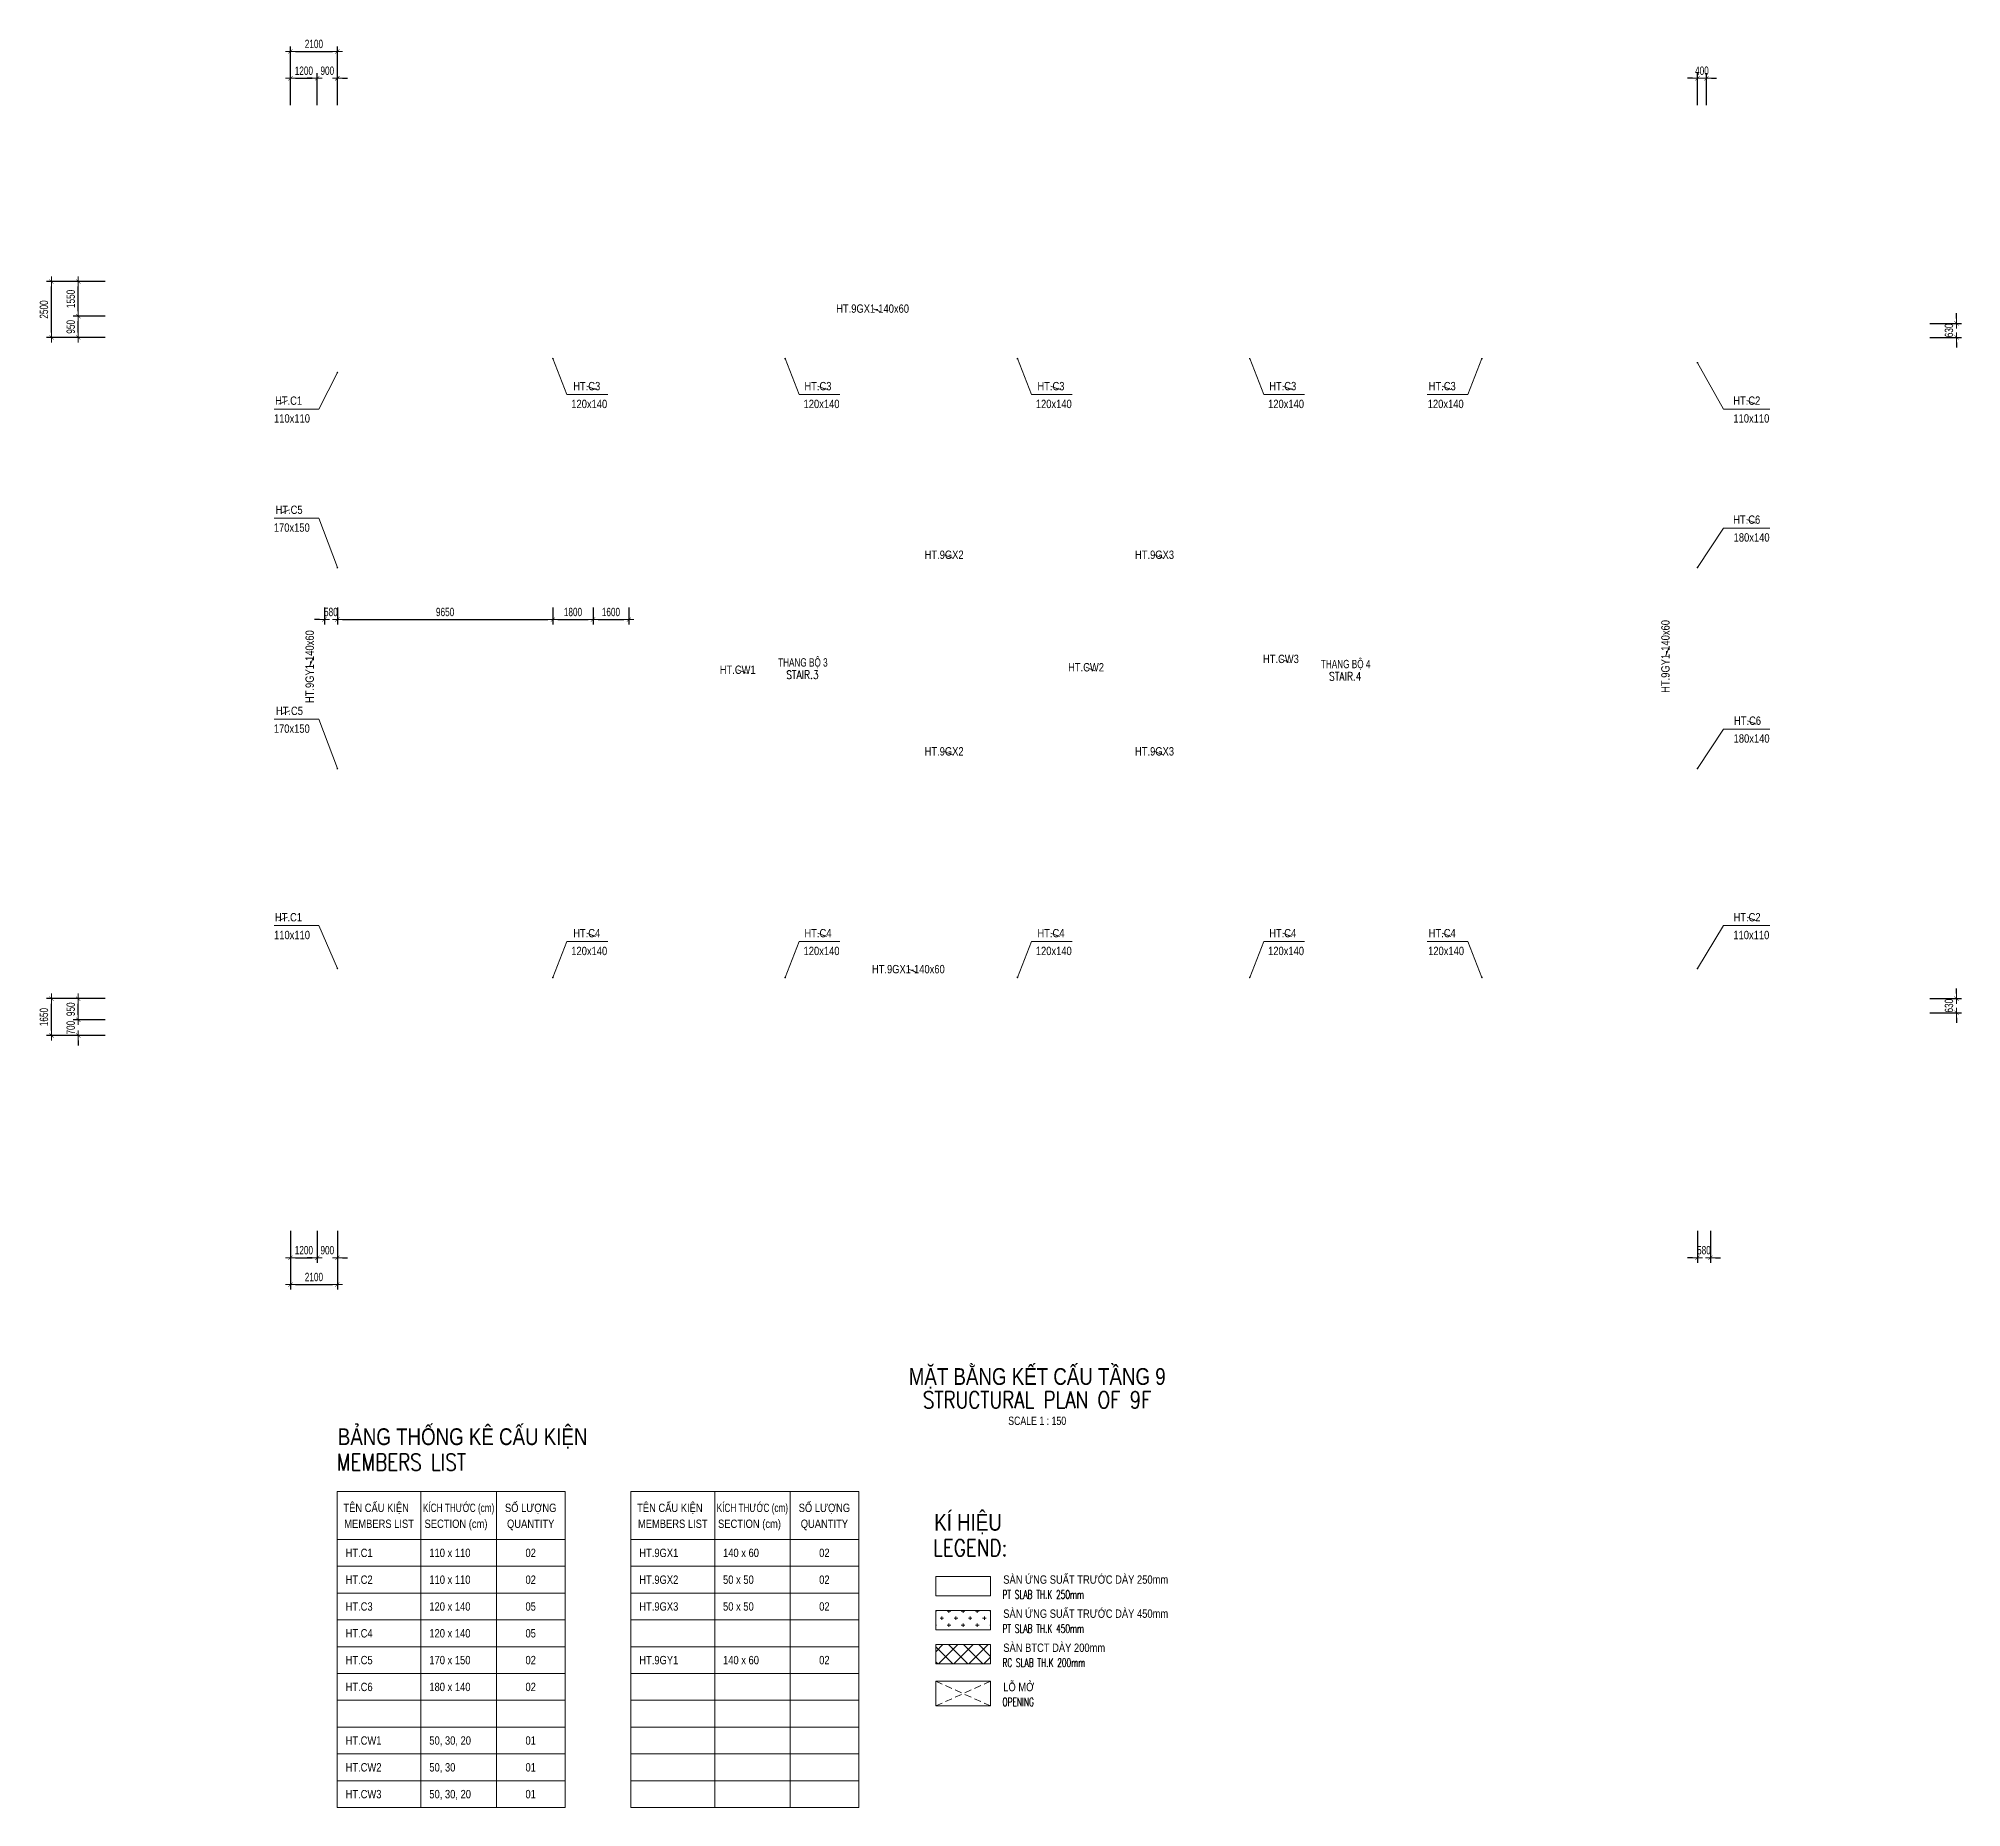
# Model space of a CAD drawing. Header units: millimetres. Extents: x 117316 to 203425, y -27310 to 51884.
import ezdxf
from ezdxf.enums import TextEntityAlignment as Align

# ---------------------------------------------------------------- set-up
doc = ezdxf.new("R2010")
doc.units = ezdxf.units.MM
doc.linetypes.add('DASHED2', pattern=[9.525, 6.35, -3.175])
doc.layers.get('Defpoints').update_dxf_attribs({"color": 151, "lineweight": 9})
for name, color, linetype, lineweight in [('$0$NDC_S_ANNO', 7, 'Continuous', 20), ('$0$NDC_S_DIM', 1, 'Continuous', 15), ('NDC_S_ANNO', 7, 'Continuous', 20), ('NDC_S_BEAM NAME', 7, 'Continuous', 9), ('NDC_S_COLUMN NAME', 7, 'Continuous', 9), ('NDC_S_DIM', 1, 'Continuous', 15), ('NDC_S_ENG TEXT', 2, 'Continuous', 20), ('NDC_S_ENG TITLE', 3, 'Continuous', 20), ('NDC_S_HATCH MATERIAL', 8, 'Continuous', 13), ('NDC_S_LEADER', 1, 'Continuous', 15), ('NDC_S_OPENING', 9, 'DASHED2', 13), ('NDC_S_SLAB', 2, 'Continuous', 20), ('NDC_S_TEXT SYMBOL', 7, 'Continuous', 20), ('NDC_S_VN TEXT', 7, 'Continuous', 20), ('NDC_S_VN TITLE', 6, 'Continuous', 35), ('NDC_Table', 3, 'Continuous', 20)]:
    doc.layers.add(name, color=color, linetype=linetype, lineweight=lineweight)
doc.styles.add('$0$ARIAL', font='arial.ttf', dxfattribs={"width": 0.8})
doc.styles.add('$0$NDC_DIM', font='', dxfattribs={"width": 0.75})
doc.styles.add('$0$NDC_EN TXT', font='romans.shx', dxfattribs={"width": 0.8})
doc.styles.add('NDC_ANNO', font='', dxfattribs={"width": 0.8})
doc.styles.add('NDC_BAR 2', font='romans.shx', dxfattribs={"width": 0.8})
doc.styles.add('NDC_DIM', font='', dxfattribs={"width": 0.75})
doc.styles.add('NDC_EN TXT', font='romans.shx', dxfattribs={"width": 0.8})
doc.styles.add('NDC_VIE TXT', font='arial.ttf', dxfattribs={"width": 0.8})
doc.styles.get('$0$NDC_DIM').set_extended_font_data('Dotum')
doc.styles.get('NDC_ANNO').set_extended_font_data('Dotum')
doc.styles.get('NDC_DIM').set_extended_font_data('Dotum')
doc.dimstyles.new('$0$NDC_dim_iso', dxfattribs={"dimtxt": 2.5, "dimasz": 1, "dimexe": 1.5, "dimexo": 2.5, "dimgap": 1, "dimtad": 1, "dimdec": 0, "dimzin": 0, "dimdsep": 46, "dimtxsty": '$0$NDC_DIM', "dimblk": '$0$DIMMARK', "dimcen": 0.09, "dimdle": 1.2, "dimclrd": 1, "dimclre": 1, "dimclrt": 3, "dimadec": 0, "dimazin": 0, "dimtfac": 1, "dimtdec": 0, "dimtix": 1, "dimtofl": 0, "dimtmove": 0, "dimatfit": 3, "dimfxl": 8, "dimfxlon": 1, "dimtolj": 1, "dimtzin": 0, "dimarcsym": 0})
doc.dimstyles.new('NDC_dim_150', dxfattribs={"dimscale": 150, "dimtxt": 2.5, "dimasz": 1.5, "dimexe": 1.5, "dimexo": 2.5, "dimgap": 1, "dimtad": 1, "dimdec": 0, "dimzin": 0, "dimdsep": 46, "dimtxsty": 'NDC_DIM', "dimblk": 'DIMMARK', "dimcen": 0.09, "dimdle": 1.2, "dimclrd": 1, "dimclre": 1, "dimclrt": 3, "dimadec": 0, "dimazin": 0, "dimtfac": 1, "dimtdec": 0, "dimtix": 1, "dimtofl": 0, "dimtmove": 0, "dimatfit": 3, "dimfxl": 8, "dimfxlon": 1, "dimtolj": 1, "dimtzin": 0, "dimarcsym": 0})
doc.dimstyles.new('NDC_dim_200', dxfattribs={"dimscale": 200, "dimtxt": 2.5, "dimasz": 1.5, "dimexe": 1.5, "dimexo": 2.5, "dimgap": 1, "dimtad": 1, "dimdec": 0, "dimzin": 0, "dimdsep": 46, "dimtxsty": 'NDC_DIM', "dimblk": 'DIMMARK', "dimcen": 0.09, "dimdle": 1.2, "dimclrd": 1, "dimclre": 1, "dimclrt": 3, "dimadec": 0, "dimazin": 0, "dimtfac": 1, "dimtdec": 0, "dimtix": 1, "dimtofl": 0, "dimtmove": 0, "dimatfit": 3, "dimfxl": 6, "dimfxlon": 1, "dimtolj": 1, "dimtzin": 0, "dimarcsym": 0})

# ---------------------------------------------------------------- blocks, each defined once
blk = doc.blocks.new('Drawing name_symbol')
at = {"layer": 'NDC_S_ENG TITLE', "style": 'NDC_EN TXT', "width": 0.8}
blk.add_attdef('SECTDET1', text='', height=5, dxfattribs=at).set_placement((0, 1.01), align=Align.CENTER)
at = {"layer": 'NDC_S_TEXT SYMBOL', "lineweight": 25, "style": 'NDC_ANNO', "width": 0.8}
blk.add_attdef('SSCALE', text='', height=2.5, dxfattribs=at).set_placement((0, -4), align=Align.CENTER)
at = {"layer": 'NDC_S_VN TITLE', "style": 'NDC_VIE TXT', "width": 0.8}
blk.add_attdef('SECTDET2', text='', height=5, dxfattribs=at).set_placement((0, 7.97), align=Align.CENTER)
blk = doc.blocks.new('$0$DIMMARK')
at = {"layer": '$0$NDC_S_DIM', "color": 1}
blk.add_line((-1.5, 0), (1, 0), dxfattribs=at)
at = {"layer": '$0$NDC_S_DIM', "color": 2, "const_width": 0.1}
blk.add_lwpolyline([(-0.42, -0.42), (0.42, 0.42)], dxfattribs=at)
blk = doc.blocks.new('DIMMARK')
at = {"layer": 'NDC_S_DIM', "color": 1}
blk.add_line((-1.5, 0), (1, 0), dxfattribs=at)
at = {"layer": 'NDC_S_DIM', "color": 2, "const_width": 0.1}
blk.add_lwpolyline([(-0.42, -0.42), (0.42, 0.42)], dxfattribs=at)
blk = doc.blocks.new('*D15')
at = {"layer": 'Defpoints', "color": 0, "ltscale": 100, "transparency": 16777216}
for p in [(130120, 26791), (130700, 26791), (130700, 25871)]:
    blk.add_point(p, dxfattribs=at)
at = {"layer": 'NDC_S_DIM', "color": 1, "lineweight": -2, "ltscale": 100, "transparency": 16777216}
for p, q in [((129895, 25871), (129670, 25871)), ((130120, 26416), (130120, 25646)), ((130700, 26416), (130700, 25646)), ((130925, 25871), (131150, 25871))]:
    blk.add_line(p, q, dxfattribs=at)
at = {"layer": 'NDC_S_DIM', "color": 1, "lineweight": -2, "ltscale": 100, "transparency": 16777216, "xscale": 225, "yscale": 225, "zscale": 225}
blk.add_blockref('DIMMARK', (130120, 25871), dxfattribs=at)
at = {"layer": 'NDC_S_DIM', "color": 1, "lineweight": -2, "ltscale": 100, "transparency": 16777216, "xscale": 225, "yscale": 225, "zscale": 225, "rotation": 180}
blk.add_blockref('DIMMARK', (130700, 25871), dxfattribs=at)
at = {"layer": 'NDC_S_DIM', "color": 3, "ltscale": 100, "transparency": 16777216, "insert": (130410, 26208), "char_height": 375, "attachment_point": 5, "style": 'NDC_DIM'}
blk.add_mtext('\\A1;580', dxfattribs=at)
blk = doc.blocks.new('*D16')
at = {"layer": 'Defpoints', "color": 0, "ltscale": 100, "transparency": 16777216}
for p in [(130700, 26791), (140350, 26791), (140350, 25871)]:
    blk.add_point(p, dxfattribs=at)
at = {"layer": 'NDC_S_DIM', "color": 1, "lineweight": -2, "ltscale": 100, "transparency": 16777216}
for p, q in [((130700, 26416), (130700, 25646)), ((130925, 25871), (140125, 25871)), ((140350, 26416), (140350, 25646))]:
    blk.add_line(p, q, dxfattribs=at)
at = {"layer": 'NDC_S_DIM', "color": 1, "lineweight": -2, "ltscale": 100, "transparency": 16777216, "xscale": 225, "yscale": 225, "zscale": 225, "rotation": 180}
blk.add_blockref('DIMMARK', (130700, 25871), dxfattribs=at)
at = {"layer": 'NDC_S_DIM', "color": 1, "lineweight": -2, "ltscale": 100, "transparency": 16777216, "xscale": 225, "yscale": 225, "zscale": 225}
blk.add_blockref('DIMMARK', (140350, 25871), dxfattribs=at)
at = {"layer": 'NDC_S_DIM', "color": 3, "ltscale": 100, "transparency": 16777216, "insert": (135525, 26208), "char_height": 375, "attachment_point": 5, "style": 'NDC_DIM'}
blk.add_mtext('\\A1;9650', dxfattribs=at)
blk = doc.blocks.new('*D17')
at = {"layer": 'Defpoints', "color": 0, "ltscale": 100, "transparency": 16777216}
for p in [(140350, 26791), (142150, 26791), (142150, 25871)]:
    blk.add_point(p, dxfattribs=at)
at = {"layer": 'NDC_S_DIM', "color": 1, "lineweight": -2, "ltscale": 100, "transparency": 16777216}
for p, q in [((140350, 26416), (140350, 25646)), ((140575, 25871), (141925, 25871)), ((142150, 26416), (142150, 25646))]:
    blk.add_line(p, q, dxfattribs=at)
at = {"layer": 'NDC_S_DIM', "color": 1, "lineweight": -2, "ltscale": 100, "transparency": 16777216, "xscale": 225, "yscale": 225, "zscale": 225, "rotation": 180}
blk.add_blockref('DIMMARK', (140350, 25871), dxfattribs=at)
at = {"layer": 'NDC_S_DIM', "color": 1, "lineweight": -2, "ltscale": 100, "transparency": 16777216, "xscale": 225, "yscale": 225, "zscale": 225}
blk.add_blockref('DIMMARK', (142150, 25871), dxfattribs=at)
at = {"layer": 'NDC_S_DIM', "color": 3, "ltscale": 100, "transparency": 16777216, "insert": (141250, 26208), "char_height": 375, "attachment_point": 5, "style": 'NDC_DIM'}
blk.add_mtext('\\A1;1800', dxfattribs=at)
blk = doc.blocks.new('*D18')
at = {"layer": 'Defpoints', "color": 0, "ltscale": 100, "transparency": 16777216}
for p in [(142150, 26791), (143750, 26791), (143750, 25871)]:
    blk.add_point(p, dxfattribs=at)
at = {"layer": 'NDC_S_DIM', "color": 1, "lineweight": -2, "ltscale": 100, "transparency": 16777216}
for p, q in [((142150, 26416), (142150, 25646)), ((142375, 25871), (143525, 25871)), ((143750, 26416), (143750, 25646))]:
    blk.add_line(p, q, dxfattribs=at)
at = {"layer": 'NDC_S_DIM', "color": 1, "lineweight": -2, "ltscale": 100, "transparency": 16777216, "xscale": 225, "yscale": 225, "zscale": 225, "rotation": 180}
blk.add_blockref('DIMMARK', (142150, 25871), dxfattribs=at)
at = {"layer": 'NDC_S_DIM', "color": 1, "lineweight": -2, "ltscale": 100, "transparency": 16777216, "xscale": 225, "yscale": 225, "zscale": 225}
blk.add_blockref('DIMMARK', (143750, 25871), dxfattribs=at)
at = {"layer": 'NDC_S_DIM', "color": 3, "ltscale": 100, "transparency": 16777216, "insert": (142950, 26208), "char_height": 375, "attachment_point": 5, "style": 'NDC_DIM'}
blk.add_mtext('\\A1;1600', dxfattribs=at)
blk = doc.blocks.new('*D19')
at = {"layer": 'Defpoints', "color": 0, "ltscale": 100, "transparency": 16777216}
for p in [(187015, 8900), (203200, 8900), (188133, 8270)]:
    blk.add_point(p, dxfattribs=at)
at = {"layer": 'NDC_S_DIM', "color": 1, "lineweight": -2, "ltscale": 100, "transparency": 16777216}
for p, q in [((202000, 8900), (203425, 8900)), ((203200, 9125), (203200, 9350)), ((202000, 8270), (203425, 8270)), ((203200, 8045), (203200, 7820))]:
    blk.add_line(p, q, dxfattribs=at)
at = {"layer": 'NDC_S_DIM', "color": 1, "lineweight": -2, "ltscale": 100, "transparency": 16777216, "xscale": 225, "yscale": 225, "zscale": 225}
for p, rotation in [((203200, 8900), 270), ((203200, 8270), 90)]:
    blk.add_blockref('DIMMARK', p, dxfattribs=dict(at, rotation=rotation))
at = {"layer": 'NDC_S_DIM', "color": 3, "ltscale": 100, "transparency": 16777216, "insert": (202862, 8585), "char_height": 375, "attachment_point": 5, "rotation": 90, "style": 'NDC_DIM'}
blk.add_mtext('\\A1;630', dxfattribs=at)
blk = doc.blocks.new('*D20')
at = {"layer": 'Defpoints', "color": 0, "ltscale": 100, "transparency": 16777216}
for p in [(189437, 39130), (203200, 39130), (188975, 38500)]:
    blk.add_point(p, dxfattribs=at)
at = {"layer": 'NDC_S_DIM', "color": 1, "lineweight": -2, "ltscale": 100, "transparency": 16777216}
for p, q in [((202000, 39130), (203425, 39130)), ((203200, 39355), (203200, 39580)), ((202000, 38500), (203425, 38500)), ((203200, 38275), (203200, 38050))]:
    blk.add_line(p, q, dxfattribs=at)
at = {"layer": 'NDC_S_DIM', "color": 1, "lineweight": -2, "ltscale": 100, "transparency": 16777216, "xscale": 225, "yscale": 225, "zscale": 225}
for p, rotation in [((203200, 39130), 270), ((203200, 38500), 90)]:
    blk.add_blockref('DIMMARK', p, dxfattribs=dict(at, rotation=rotation))
at = {"layer": 'NDC_S_DIM', "color": 3, "ltscale": 100, "transparency": 16777216, "insert": (202862, 38815), "char_height": 375, "attachment_point": 5, "rotation": 90, "style": 'NDC_DIM'}
blk.add_mtext('\\A1;630', dxfattribs=at)
blk = doc.blocks.new('*D21')
at = {"layer": 'Defpoints', "color": 0, "ltscale": 100, "transparency": 16777216}
for p in [(191600, 50100), (191600, 31640), (192000, 31640)]:
    blk.add_point(p, dxfattribs=at)
at = {"layer": 'NDC_S_DIM', "color": 1, "lineweight": -2, "ltscale": 100, "transparency": 16777216}
for p, q in [((191375, 50100), (191150, 50100)), ((191600, 48900), (191600, 50325)), ((192000, 48900), (192000, 50325)), ((192225, 50100), (192450, 50100))]:
    blk.add_line(p, q, dxfattribs=at)
at = {"layer": 'NDC_S_DIM', "color": 1, "lineweight": -2, "ltscale": 100, "transparency": 16777216, "xscale": 225, "yscale": 225, "zscale": 225}
blk.add_blockref('DIMMARK', (191600, 50100), dxfattribs=at)
at = {"layer": 'NDC_S_DIM', "color": 1, "lineweight": -2, "ltscale": 100, "transparency": 16777216, "xscale": 225, "yscale": 225, "zscale": 225, "rotation": 180}
blk.add_blockref('DIMMARK', (192000, 50100), dxfattribs=at)
at = {"layer": 'NDC_S_DIM', "color": 3, "ltscale": 100, "transparency": 16777216, "insert": (191800, 50438), "char_height": 375, "attachment_point": 5, "style": 'NDC_DIM'}
blk.add_mtext('\\A1;400', dxfattribs=at)
blk = doc.blocks.new('*D22')
at = {"layer": 'Defpoints', "color": 0, "ltscale": 100, "transparency": 16777216}
for p in [(192180, 14757), (191600, 14505), (191600, -2700)]:
    blk.add_point(p, dxfattribs=at)
at = {"layer": 'NDC_S_DIM', "color": 1, "lineweight": -2, "ltscale": 100, "transparency": 16777216}
for p, q in [((191600, -1500), (191600, -2925)), ((192180, -1500), (192180, -2925)), ((191375, -2700), (191150, -2700)), ((192405, -2700), (192630, -2700))]:
    blk.add_line(p, q, dxfattribs=at)
at = {"layer": 'NDC_S_DIM', "color": 1, "lineweight": -2, "ltscale": 100, "transparency": 16777216, "xscale": 225, "yscale": 225, "zscale": 225}
blk.add_blockref('DIMMARK', (191600, -2700), dxfattribs=at)
at = {"layer": 'NDC_S_DIM', "color": 1, "lineweight": -2, "ltscale": 100, "transparency": 16777216, "xscale": 225, "yscale": 225, "zscale": 225, "rotation": 180}
blk.add_blockref('DIMMARK', (192180, -2700), dxfattribs=at)
at = {"layer": 'NDC_S_DIM', "color": 3, "ltscale": 100, "transparency": 16777216, "insert": (191890, -2362), "char_height": 375, "attachment_point": 5, "style": 'NDC_DIM'}
blk.add_mtext('\\A1;580', dxfattribs=at)
blk = doc.blocks.new('*D24')
at = {"layer": 'Defpoints', "color": 0, "ltscale": 100, "transparency": 16777216}
for p in [(129800, 50100), (128600, 48500), (129800, 48500)]:
    blk.add_point(p, dxfattribs=at)
at = {"layer": 'NDC_S_DIM', "color": 1, "lineweight": -2, "ltscale": 100, "transparency": 16777216}
for p, q in [((128600, 48900), (128600, 50325)), ((128825, 50100), (129575, 50100)), ((129800, 48900), (129800, 50325))]:
    blk.add_line(p, q, dxfattribs=at)
at = {"layer": 'NDC_S_DIM', "color": 1, "lineweight": -2, "ltscale": 100, "transparency": 16777216, "xscale": 225, "yscale": 225, "zscale": 225, "rotation": 180}
blk.add_blockref('DIMMARK', (128600, 50100), dxfattribs=at)
at = {"layer": 'NDC_S_DIM', "color": 1, "lineweight": -2, "ltscale": 100, "transparency": 16777216, "xscale": 225, "yscale": 225, "zscale": 225}
blk.add_blockref('DIMMARK', (129800, 50100), dxfattribs=at)
at = {"layer": 'NDC_S_DIM', "color": 3, "ltscale": 100, "transparency": 16777216, "insert": (129200, 50438), "char_height": 375, "attachment_point": 5, "style": 'NDC_DIM'}
blk.add_mtext('\\A1;1200', dxfattribs=at)
blk = doc.blocks.new('*D25')
at = {"layer": 'Defpoints', "color": 0, "ltscale": 100, "transparency": 16777216}
for p in [(130700, 50100), (129800, 48500), (130700, 48500)]:
    blk.add_point(p, dxfattribs=at)
at = {"layer": 'NDC_S_DIM', "color": 1, "lineweight": -2, "ltscale": 100, "transparency": 16777216}
for p, q in [((129575, 50100), (129350, 50100)), ((129800, 48900), (129800, 50325)), ((130700, 48900), (130700, 50325)), ((130925, 50100), (131150, 50100))]:
    blk.add_line(p, q, dxfattribs=at)
at = {"layer": 'NDC_S_DIM', "color": 1, "lineweight": -2, "ltscale": 100, "transparency": 16777216, "xscale": 225, "yscale": 225, "zscale": 225}
blk.add_blockref('DIMMARK', (129800, 50100), dxfattribs=at)
at = {"layer": 'NDC_S_DIM', "color": 1, "lineweight": -2, "ltscale": 100, "transparency": 16777216, "xscale": 225, "yscale": 225, "zscale": 225, "rotation": 180}
blk.add_blockref('DIMMARK', (130700, 50100), dxfattribs=at)
at = {"layer": 'NDC_S_DIM', "color": 3, "ltscale": 100, "transparency": 16777216, "insert": (130250, 50438), "char_height": 375, "attachment_point": 5, "style": 'NDC_DIM'}
blk.add_mtext('\\A1;900', dxfattribs=at)
blk = doc.blocks.new('*D26')
at = {"layer": 'Defpoints', "color": 0, "ltscale": 100, "transparency": 16777216}
for p in [(130700, 51300), (128600, 49197), (130700, 49197)]:
    blk.add_point(p, dxfattribs=at)
at = {"layer": 'NDC_S_DIM', "color": 1, "lineweight": -2, "ltscale": 100, "transparency": 16777216}
for p, q in [((128600, 50100), (128600, 51525)), ((128825, 51300), (130475, 51300)), ((130700, 50100), (130700, 51525))]:
    blk.add_line(p, q, dxfattribs=at)
at = {"layer": 'NDC_S_DIM', "color": 1, "lineweight": -2, "ltscale": 100, "transparency": 16777216, "xscale": 225, "yscale": 225, "zscale": 225, "rotation": 180}
blk.add_blockref('DIMMARK', (128600, 51300), dxfattribs=at)
at = {"layer": 'NDC_S_DIM', "color": 1, "lineweight": -2, "ltscale": 100, "transparency": 16777216, "xscale": 225, "yscale": 225, "zscale": 225}
blk.add_blockref('DIMMARK', (130700, 51300), dxfattribs=at)
at = {"layer": 'NDC_S_DIM', "color": 3, "ltscale": 100, "transparency": 16777216, "insert": (129650, 51638), "char_height": 375, "attachment_point": 5, "style": 'NDC_DIM'}
blk.add_mtext('\\A1;2100', dxfattribs=at)
blk = doc.blocks.new('*D27')
at = {"layer": 'Defpoints', "color": 0, "ltscale": 100, "transparency": 16777216}
for p in [(119100, 39450), (120700, 39450), (120700, 38500)]:
    blk.add_point(p, dxfattribs=at)
at = {"layer": 'NDC_S_DIM', "color": 1, "lineweight": -2, "ltscale": 100, "transparency": 16777216}
for p, q in [((120300, 39450), (118875, 39450)), ((119100, 38725), (119100, 39225)), ((120300, 38500), (118875, 38500))]:
    blk.add_line(p, q, dxfattribs=at)
at = {"layer": 'NDC_S_DIM', "color": 1, "lineweight": -2, "ltscale": 100, "transparency": 16777216, "xscale": 225, "yscale": 225, "zscale": 225}
for p, rotation in [((119100, 39450), 90), ((119100, 38500), 270)]:
    blk.add_blockref('DIMMARK', p, dxfattribs=dict(at, rotation=rotation))
at = {"layer": 'NDC_S_DIM', "color": 3, "ltscale": 100, "transparency": 16777216, "insert": (118762, 38975), "char_height": 375, "attachment_point": 5, "rotation": 90, "style": 'NDC_DIM'}
blk.add_mtext('\\A1;950', dxfattribs=at)
blk = doc.blocks.new('*D28')
at = {"layer": 'Defpoints', "color": 0, "ltscale": 100, "transparency": 16777216}
for p in [(119100, 41000), (120700, 41000), (120700, 39450)]:
    blk.add_point(p, dxfattribs=at)
at = {"layer": 'NDC_S_DIM', "color": 1, "lineweight": -2, "ltscale": 100, "transparency": 16777216}
for p, q in [((120300, 41000), (118875, 41000)), ((119100, 39675), (119100, 40775)), ((120300, 39450), (118875, 39450))]:
    blk.add_line(p, q, dxfattribs=at)
at = {"layer": 'NDC_S_DIM', "color": 1, "lineweight": -2, "ltscale": 100, "transparency": 16777216, "xscale": 225, "yscale": 225, "zscale": 225}
for p, rotation in [((119100, 41000), 90), ((119100, 39450), 270)]:
    blk.add_blockref('DIMMARK', p, dxfattribs=dict(at, rotation=rotation))
at = {"layer": 'NDC_S_DIM', "color": 3, "ltscale": 100, "transparency": 16777216, "insert": (118762, 40225), "char_height": 375, "attachment_point": 5, "rotation": 90, "style": 'NDC_DIM'}
blk.add_mtext('\\A1;1550', dxfattribs=at)
blk = doc.blocks.new('*D29')
at = {"layer": 'Defpoints', "color": 0, "ltscale": 100, "transparency": 16777216}
for p in [(117900, 41000), (120700, 41000), (120700, 38500)]:
    blk.add_point(p, dxfattribs=at)
at = {"layer": 'NDC_S_DIM', "color": 1, "lineweight": -2, "ltscale": 100, "transparency": 16777216}
for p, q in [((119100, 41000), (117675, 41000)), ((117900, 38725), (117900, 40775)), ((119100, 38500), (117675, 38500))]:
    blk.add_line(p, q, dxfattribs=at)
at = {"layer": 'NDC_S_DIM', "color": 1, "lineweight": -2, "ltscale": 100, "transparency": 16777216, "xscale": 225, "yscale": 225, "zscale": 225}
for p, rotation in [((117900, 41000), 90), ((117900, 38500), 270)]:
    blk.add_blockref('DIMMARK', p, dxfattribs=dict(at, rotation=rotation))
at = {"layer": 'NDC_S_DIM', "color": 3, "ltscale": 100, "transparency": 16777216, "insert": (117562, 39750), "char_height": 375, "attachment_point": 5, "rotation": 90, "style": 'NDC_DIM'}
blk.add_mtext('\\A1;2500', dxfattribs=at)
blk = doc.blocks.new('*D30')
at = {"layer": 'Defpoints', "color": 0, "ltscale": 100, "transparency": 16777216}
for p in [(119100, 7950), (120700, 7950), (120700, 7250)]:
    blk.add_point(p, dxfattribs=at)
at = {"layer": 'NDC_S_DIM', "color": 1, "lineweight": -2, "ltscale": 100, "transparency": 16777216}
for p, q in [((120300, 7950), (118875, 7950)), ((119100, 8175), (119100, 8400)), ((120300, 7250), (118875, 7250)), ((119100, 7025), (119100, 6800))]:
    blk.add_line(p, q, dxfattribs=at)
at = {"layer": 'NDC_S_DIM', "color": 1, "lineweight": -2, "ltscale": 100, "transparency": 16777216, "xscale": 225, "yscale": 225, "zscale": 225}
for p, rotation in [((119100, 7950), 270), ((119100, 7250), 90)]:
    blk.add_blockref('DIMMARK', p, dxfattribs=dict(at, rotation=rotation))
at = {"layer": 'NDC_S_DIM', "color": 3, "ltscale": 100, "transparency": 16777216, "insert": (118762, 7600), "char_height": 375, "attachment_point": 5, "rotation": 90, "style": 'NDC_DIM'}
blk.add_mtext('\\A1;700', dxfattribs=at)
blk = doc.blocks.new('*D31')
at = {"layer": 'Defpoints', "color": 0, "ltscale": 100, "transparency": 16777216}
for p in [(119100, 8900), (120700, 8900), (120700, 7950)]:
    blk.add_point(p, dxfattribs=at)
at = {"layer": 'NDC_S_DIM', "color": 1, "lineweight": -2, "ltscale": 100, "transparency": 16777216}
for p, q in [((120300, 8900), (118875, 8900)), ((119100, 8175), (119100, 8675)), ((120300, 7950), (118875, 7950))]:
    blk.add_line(p, q, dxfattribs=at)
at = {"layer": 'NDC_S_DIM', "color": 1, "lineweight": -2, "ltscale": 100, "transparency": 16777216, "xscale": 225, "yscale": 225, "zscale": 225}
for p, rotation in [((119100, 8900), 90), ((119100, 7950), 270)]:
    blk.add_blockref('DIMMARK', p, dxfattribs=dict(at, rotation=rotation))
at = {"layer": 'NDC_S_DIM', "color": 3, "ltscale": 100, "transparency": 16777216, "insert": (118762, 8425), "char_height": 375, "attachment_point": 5, "rotation": 90, "style": 'NDC_DIM'}
blk.add_mtext('\\A1;950', dxfattribs=at)
blk = doc.blocks.new('*D32')
at = {"layer": 'Defpoints', "color": 0, "ltscale": 100, "transparency": 16777216}
for p in [(117900, 8900), (120700, 8900), (120700, 7250)]:
    blk.add_point(p, dxfattribs=at)
at = {"layer": 'NDC_S_DIM', "color": 1, "lineweight": -2, "ltscale": 100, "transparency": 16777216}
for p, q in [((119100, 8900), (117675, 8900)), ((117900, 7475), (117900, 8675)), ((119100, 7250), (117675, 7250))]:
    blk.add_line(p, q, dxfattribs=at)
at = {"layer": 'NDC_S_DIM', "color": 1, "lineweight": -2, "ltscale": 100, "transparency": 16777216, "xscale": 225, "yscale": 225, "zscale": 225}
for p, rotation in [((117900, 8900), 90), ((117900, 7250), 270)]:
    blk.add_blockref('DIMMARK', p, dxfattribs=dict(at, rotation=rotation))
at = {"layer": 'NDC_S_DIM', "color": 3, "ltscale": 100, "transparency": 16777216, "insert": (117562, 8075), "char_height": 375, "attachment_point": 5, "rotation": 90, "style": 'NDC_DIM'}
blk.add_mtext('\\A1;1650', dxfattribs=at)
blk = doc.blocks.new('*D33')
at = {"layer": 'Defpoints', "color": 0, "ltscale": 100, "transparency": 16777216}
for p in [(128600, -1100), (129800, -1100), (129800, -2700)]:
    blk.add_point(p, dxfattribs=at)
at = {"layer": 'NDC_S_DIM', "color": 1, "lineweight": -2, "ltscale": 100, "transparency": 16777216}
for p, q in [((128600, -1500), (128600, -2925)), ((129800, -1500), (129800, -2925)), ((128825, -2700), (129575, -2700))]:
    blk.add_line(p, q, dxfattribs=at)
at = {"layer": 'NDC_S_DIM', "color": 1, "lineweight": -2, "ltscale": 100, "transparency": 16777216, "xscale": 225, "yscale": 225, "zscale": 225, "rotation": 180}
blk.add_blockref('DIMMARK', (128600, -2700), dxfattribs=at)
at = {"layer": 'NDC_S_DIM', "color": 1, "lineweight": -2, "ltscale": 100, "transparency": 16777216, "xscale": 225, "yscale": 225, "zscale": 225}
blk.add_blockref('DIMMARK', (129800, -2700), dxfattribs=at)
at = {"layer": 'NDC_S_DIM', "color": 3, "ltscale": 100, "transparency": 16777216, "insert": (129200, -2362), "char_height": 375, "attachment_point": 5, "style": 'NDC_DIM'}
blk.add_mtext('\\A1;1200', dxfattribs=at)
blk = doc.blocks.new('*D34')
at = {"layer": 'Defpoints', "color": 0, "ltscale": 100, "transparency": 16777216}
for p in [(129800, -1100), (130700, -1100), (130700, -2700)]:
    blk.add_point(p, dxfattribs=at)
at = {"layer": 'NDC_S_DIM', "color": 1, "lineweight": -2, "ltscale": 100, "transparency": 16777216}
for p, q in [((129800, -1500), (129800, -2925)), ((130700, -1500), (130700, -2925)), ((129575, -2700), (129350, -2700)), ((130925, -2700), (131150, -2700))]:
    blk.add_line(p, q, dxfattribs=at)
at = {"layer": 'NDC_S_DIM', "color": 1, "lineweight": -2, "ltscale": 100, "transparency": 16777216, "xscale": 225, "yscale": 225, "zscale": 225}
blk.add_blockref('DIMMARK', (129800, -2700), dxfattribs=at)
at = {"layer": 'NDC_S_DIM', "color": 1, "lineweight": -2, "ltscale": 100, "transparency": 16777216, "xscale": 225, "yscale": 225, "zscale": 225, "rotation": 180}
blk.add_blockref('DIMMARK', (130700, -2700), dxfattribs=at)
at = {"layer": 'NDC_S_DIM', "color": 3, "ltscale": 100, "transparency": 16777216, "insert": (130250, -2362), "char_height": 375, "attachment_point": 5, "style": 'NDC_DIM'}
blk.add_mtext('\\A1;900', dxfattribs=at)
blk = doc.blocks.new('*D35')
at = {"layer": 'Defpoints', "color": 0, "ltscale": 100, "transparency": 16777216}
for p in [(128600, -1100), (130700, -1100), (130700, -3900)]:
    blk.add_point(p, dxfattribs=at)
at = {"layer": 'NDC_S_DIM', "color": 1, "lineweight": -2, "ltscale": 100, "transparency": 16777216}
for p, q in [((128600, -2700), (128600, -4125)), ((130700, -2700), (130700, -4125)), ((128825, -3900), (130475, -3900))]:
    blk.add_line(p, q, dxfattribs=at)
at = {"layer": 'NDC_S_DIM', "color": 1, "lineweight": -2, "ltscale": 100, "transparency": 16777216, "xscale": 225, "yscale": 225, "zscale": 225, "rotation": 180}
blk.add_blockref('DIMMARK', (128600, -3900), dxfattribs=at)
at = {"layer": 'NDC_S_DIM', "color": 1, "lineweight": -2, "ltscale": 100, "transparency": 16777216, "xscale": 225, "yscale": 225, "zscale": 225}
blk.add_blockref('DIMMARK', (130700, -3900), dxfattribs=at)
at = {"layer": 'NDC_S_DIM', "color": 3, "ltscale": 100, "transparency": 16777216, "insert": (129650, -3562), "char_height": 375, "attachment_point": 5, "style": 'NDC_DIM'}
blk.add_mtext('\\A1;2100', dxfattribs=at)
blk = doc.blocks.new('*U14')
at = {"layer": '$0$NDC_S_ANNO', "ltscale": 0.8, "style": '$0$ARIAL', "width": 0.8, "flags": 1}
blk.add_attdef('CHU_THICH', text='', height=2.5, dxfattribs=at).set_placement((0, 0), align=Align.MIDDLE_CENTER)
at = {"layer": '$0$NDC_S_ANNO', "ltscale": 0.8, "style": '$0$ARIAL', "width": 0.8}
blk.add_attdef('TEN', text='', height=2.5, dxfattribs=at).set_placement((-2.58, 1.03), align=Align.MIDDLE_CENTER)
at = {"layer": 'Defpoints'}
blk.add_leader([(0, 0), (-2.58, 1.03)], dimstyle='$0$NDC_dim_iso', override={"dimgap": 0.625, "dimtad": 0}, dxfattribs=at)
blk = doc.blocks.new('Name col F6-F8')
at = {"layer": 'NDC_S_COLUMN NAME', "xscale": 150, "yscale": 150, "zscale": 150}
for p, values in [((11702, 27267), {'TEN': 'HT.C3'}), ((22056, 27267), {'TEN': 'HT.C3'}), ((32489, 27267), {'TEN': 'HT.C3'}), ((42867, 27267), {'TEN': 'HT.C3'}), ((50009, 27267), {'TEN': 'HT.C3'}), ((63645, 26617), {'TEN': 'HT.C2'}), ((63642, 21290), {'TEN': 'HT.C6'}), ((63679, 12290), {'TEN': 'HT.C6'}), ((63658, 3492), {'TEN': 'HT.C2'}), ((11702, 2778), {'TEN': 'HT.C4'}), ((22056, 2778), {'TEN': 'HT.C4'}), ((32489, 2778), {'TEN': 'HT.C4'}), ((42867, 2778), {'TEN': 'HT.C4'}), ((50009, 2778), {'TEN': 'HT.C4'})]:
    blk.add_blockref('*U14', p, dxfattribs=at).add_auto_attribs(values)
at = {"layer": 'NDC_S_COLUMN NAME'}
ref = blk.add_blockref('*U14', (-2464, 26617), dxfattribs=dict(at, xscale=-150, yscale=150, zscale=150))
ref.add_attrib('TEN', 'HT.C1', dxfattribs={"layer": '$0$NDC_S_ANNO', "ltscale": 0.8, "height": 375, "style": '$0$ARIAL', "width": 0.8}).set_placement((-2034, 26771), align=Align.MIDDLE_CENTER)
ref = blk.add_blockref('*U14', (-2386, 21731), dxfattribs=dict(at, xscale=-150, yscale=150, zscale=150))
ref.add_attrib('TEN', 'HT.C5', dxfattribs={"layer": '$0$NDC_S_ANNO', "ltscale": 0.8, "height": 375, "style": '$0$ARIAL', "width": 0.8}).set_placement((-2012, 21885), align=Align.MIDDLE_CENTER)
ref = blk.add_blockref('*U14', (-2370, 12731), dxfattribs=dict(at, xscale=-150, yscale=150, zscale=150))
ref.add_attrib('TEN', 'HT.C5', dxfattribs={"layer": '$0$NDC_S_ANNO', "ltscale": 0.8, "height": 375, "style": '$0$ARIAL', "width": 0.8}).set_placement((-1996, 12885), align=Align.MIDDLE_CENTER)
ref = blk.add_blockref('*U14', (-2469, 3492), dxfattribs=dict(at, xscale=-150, yscale=150, zscale=150))
ref.add_attrib('TEN', 'HT.C1', dxfattribs={"layer": '$0$NDC_S_ANNO', "ltscale": 0.8, "height": 375, "style": '$0$ARIAL', "width": 0.8}).set_placement((-2039, 3646), align=Align.MIDDLE_CENTER)
at = {"layer": 'NDC_S_COLUMN NAME', "style": 'NDC_VIE TXT', "width": 0.8}
for s, p in [('120x140', (10625, 26437)), ('120x140', (21025, 26437)), ('120x140', (31425, 26437)), ('120x140', (41825, 26437)), ('120x140', (48974, 26437)), ('110x110', (-2685, 25787)), ('110x110', (62660, 25787)), ('170x150', (-2695, 20901)), ('180x140', (62671, 20460)), ('170x150', (-2695, 11901)), ('180x140', (62671, 11460)), ('110x110', (-2684, 2662)), ('110x110', (62659, 2662)), ('120x140', (10625, 1949)), ('120x140', (21025, 1949)), ('120x140', (31425, 1949)), ('120x140', (41825, 1949)), ('120x140', (48991, 1949))]:
    blk.add_text(s, height=375, dxfattribs=at).set_placement(p)
at = {"layer": 'NDC_S_LEADER', "ltscale": 100}
for points in [[(9800, 28650), (10431, 27044), (12254, 27044)], [(20200, 28650), (20831, 27044), (22654, 27044)], [(30600, 28650), (31231, 27044), (33054, 27044)], [(41000, 28650), (41631, 27044), (43454, 27044)], [(51400, 28650), (50769, 27044), (48946, 27044)], [(61050, 28469), (62215, 26394), (64288, 26394)], [(150, 28028), (-681, 26394), (-2679, 26394)], [(150, 19300), (-681, 21508), (-2679, 21508)], [(61050, 19300), (62215, 21067), (64288, 21067)], [(150, 10300), (-681, 12508), (-2679, 12508)], [(61050, 10300), (62215, 12067), (64288, 12067)], [(150, 1353), (-681, 3269), (-2679, 3269)], [(61050, 1353), (62215, 3269), (64288, 3269)], [(9800, 950), (10431, 2556), (12254, 2556)], [(20200, 950), (20831, 2556), (22654, 2556)], [(30600, 950), (31231, 2556), (33054, 2556)], [(41000, 950), (41631, 2556), (43454, 2556)], [(51400, 950), (50769, 2556), (48946, 2556)]]:
    blk.add_leader(points, dimstyle='NDC_dim_200', override={"dimgap": 1, "dimtad": 0, "dimldrblk": 'DotSmall'}, dxfattribs=at)

msp = doc.modelspace()

# ---------------------------------------------------------------- hatches: boundary and pattern name
at = {"layer": 'NDC_S_HATCH MATERIAL', "ltscale": 100}
h = msp.add_hatch(dxfattribs=at)
h.set_pattern_fill('CROSS', color=256, scale=50)
h.set_pattern_definition([(0, (-46466.87, -10259.27), (317.5, 317.5), [158.75, -476.25]), (90, (-46387.5, -10338.65), (-317.5, 317.5), [158.75, -476.25])])
h.paths.add_polyline_path([(157491, -18490.2), (157491, -19354.3), (159949.3, -19354.3), (159949.3, -18490.2)])
h = msp.add_hatch(dxfattribs=at)
h.set_pattern_fill('ANSI37', color=256, scale=150)
h.set_pattern_definition([(45, (-38389.04, -16184.8), (-336.7596, 336.7596), []), (135, (-38389.04, -16184.8), (-336.7596, -336.7596), [])])
h.paths.add_polyline_path([(157491, -20016.2), (157491, -20880.3), (159949.3, -20880.3), (159949.3, -20016.2)])

# ---------------------------------------------------------------- linework, layer by layer
at = {"layer": 'NDC_S_OPENING', "ltscale": 50}
for p, q in [((157491, -21656.6), (159949.3, -22764.8)), ((157491, -22764.8), (159949.3, -21656.6))]:
    msp.add_line(p, q, dxfattribs=at)
at = {"layer": 'NDC_S_SLAB'}
for points in [[(157491, -16964.2), (159949.3, -16964.2), (159949.3, -17828.3), (157491, -17828.3)], [(157491, -18490.2), (159949.3, -18490.2), (159949.3, -19354.3), (157491, -19354.3)], [(157491, -20016.2), (159949.3, -20016.2), (159949.3, -20880.3), (157491, -20880.3)], [(157491, -21656.6), (159949.3, -21656.6), (159949.3, -22764.8), (157491, -22764.8)]]:
    msp.add_lwpolyline(points, close=True, dxfattribs=at)
at = {"layer": 'NDC_Table'}
for p, q in [((130693.9, -13165.8), (130693.9, -27310)), ((130693.9, -13165.8), (140893.9, -13165.8)), ((134443.9, -13165.8), (134443.9, -27310)), ((137818.9, -13165.8), (137818.9, -27310)), ((140893.9, -13165.8), (140893.9, -27310)), ((143844.9, -13165.8), (143844.9, -27310)), ((143844.9, -13165.8), (154044.9, -13165.8)), ((147594.9, -13165.8), (147594.9, -27310)), ((150969.9, -13165.8), (150969.9, -27310)), ((154044.9, -13165.8), (154044.9, -27310)), ((130693.9, -15310), (140893.9, -15310)), ((143844.9, -15310), (154044.9, -15310)), ((130693.9, -16510), (140893.9, -16510)), ((143844.9, -16510), (154044.9, -16510)), ((130693.9, -17710), (140893.9, -17710)), ((143844.9, -17710), (154044.9, -17710)), ((130693.9, -18910), (140893.9, -18910)), ((143844.9, -18910), (154044.9, -18910)), ((130693.9, -20110), (140893.9, -20110)), ((143844.9, -20110), (154044.9, -20110)), ((130693.9, -21310), (140893.9, -21310)), ((143844.9, -21310), (154044.9, -21310)), ((130693.9, -22510), (140893.9, -22510)), ((143844.9, -22510), (154044.9, -22510)), ((130693.9, -23710), (140893.9, -23710)), ((143844.9, -23710), (154044.9, -23710)), ((130693.9, -24910), (140893.9, -24910)), ((143844.9, -24910), (154044.9, -24910)), ((130693.9, -26110), (140893.9, -26110)), ((143844.9, -26110), (154044.9, -26110)), ((130693.9, -27310), (140893.9, -27310)), ((143844.9, -27310), (154044.9, -27310))]:
    msp.add_line(p, q, dxfattribs=at)

# ---------------------------------------------------------------- block references
at = {"layer": 'NDC_S_ANNO', "xscale": 150, "yscale": 150, "zscale": 150}
msp.add_blockref('Drawing name_symbol', (162036.3, -9585.1), dxfattribs=at).add_auto_attribs({'SECTDET1': 'STRUCTURAL PLAN OF 9F', 'SECTDET2': 'MẶT BẰNG KẾT CẤU TẦNG 9', 'SSCALE': 'SCALE 1 : 150'})
at = {"layer": 'NDC_S_BEAM NAME', "xscale": 150, "yscale": 150, "zscale": 150}
for p, values in [((155052.6, 39637), {'TEN': 'HT.9GX1-140x60'}), ((158255.2, 28617.2), {'TEN': 'HT.9GX2'}), ((167677.2, 28617.2), {'TEN': 'HT.9GX3'}), ((173335.1, 23955.7), {'TEN': 'HT.CW3'}), ((149013.2, 23470.3), {'TEN': 'HT.CW1'}), ((164610.2, 23581.2), {'TEN': 'HT.CW2'}), ((158255.2, 19817.2), {'TEN': 'HT.9GX2'}), ((167677.2, 19817.2), {'TEN': 'HT.9GX3'}), ((156653.8, 10067.2), {'TEN': 'HT.9GX1-140x60'})]:
    msp.add_blockref('*U14', p, dxfattribs=at).add_auto_attribs(values)
at = {"layer": 'NDC_S_BEAM NAME', "xscale": 150, "yscale": 150, "zscale": 150, "rotation": 90}
for p in [(190320.4, 24606.3), (129614.2, 24149.1)]:
    msp.add_blockref('*U14', p, dxfattribs=at).add_auto_attribs({'TEN': 'HT.9GY1-140x60'})
at = {"layer": 'NDC_S_VN TEXT'}
msp.add_blockref('Name col F6-F8', (130550, 8900), dxfattribs=at)

# ---------------------------------------------------------------- texts
at = {"layer": 'NDC_S_ENG TEXT', "style": '$0$NDC_EN TXT'}
for s, height, width, p in [('LEGEND:', 750, 0.8, (157376.6, -16059.5)), ('PT SLAB TH.K 250mm', 375, 0.65, (160478.1, -17961)), ('PT SLAB TH.K 450mm', 375, 0.65, (160478.1, -19487)), ('RC SLAB TH.K 200mm', 375, 0.65, (160478.1, -21013)), ('OPENING', 375, 0.65, (160478.1, -22771.2))]:
    msp.add_text(s, height=height, dxfattribs=dict(at, width=width)).set_placement(p)
at = {"layer": 'NDC_S_ENG TITLE', "style": 'NDC_EN TXT', "width": 0.8}
msp.add_text('MEMBERS LIST', height=750, dxfattribs=at).set_placement((130672, -12225.5))
at = {"layer": 'NDC_S_VN TEXT'}
for s, style, width, p in [('THANG BỘ 3', 'NDC_VIE TXT', 0.7, (150433, 23763.7)), ('THANG BỘ 4', 'NDC_VIE TXT', 0.7, (174736.8, 23692.3)), ('STAIR.3', 'NDC_BAR 2', 0.8, (150800.8, 23210.7)), ('STAIR.4', 'NDC_BAR 2', 0.8, (175104.5, 23139.3)), ('SÀN ỨNG SUẤT TRƯỚC DÀY 250mm', 'NDC_VIE TXT', 0.8, (160516.4, -17292.2)), ('SÀN ỨNG SUẤT TRƯỚC DÀY 450mm', 'NDC_VIE TXT', 0.8, (160516.4, -18818.2)), ('SÀN BTCT DÀY 200mm', 'NDC_VIE TXT', 0.8, (160516.4, -20344.2)), ('LỖ MỞ', 'NDC_VIE TXT', 0.8, (160516.4, -22102.4))]:
    msp.add_text(s, height=375, dxfattribs=dict(at, style=style, width=width)).set_placement(p)
at = {"layer": 'NDC_S_VN TEXT', "style": 'NDC_VIE TXT', "width": 0.8}
for s, p in [('BẢNG THỐNG KÊ CẤU KIỆN', (130722.2, -10334.4)), ('KÍ HIỆU', (157426.8, -14168.4))]:
    msp.add_text(s, height=750, dxfattribs=at).set_placement(p, align=Align.TOP_LEFT)
at = {"layer": 'NDC_S_VN TEXT', "style": 'NDC_VIE TXT'}
for s, width, p in [('TÊN CẤU KIỆN', 0.8, (132437.6, -13893.7)), ('KÍCH THƯỚC (cm)', 0.7, (136131.4, -13893.7)), ('SỐ LƯỢNG', 0.8, (139356.4, -13893.7)), ('TÊN CẤU KIỆN', 0.8, (145588.6, -13893.7)), ('KÍCH THƯỚC (cm)', 0.7, (149282.4, -13893.7)), ('SỐ LƯỢNG', 0.8, (152507.4, -13893.7)), ('MEMBERS LIST', 0.8, (132568.9, -14607.1)), ('SECTION (cm)', 0.8, (136012.6, -14607.1)), ('QUANTITY', 0.8, (139356.4, -14607.1)), ('MEMBERS LIST', 0.8, (145719.9, -14607.1)), ('SECTION (cm)', 0.8, (149154.3, -14607.1)), ('QUANTITY', 0.8, (152507.4, -14607.1)), ('02', 0.8, (139356.4, -15910)), ('02', 0.8, (152507.4, -15910)), ('02', 0.8, (139356.4, -17110)), ('02', 0.8, (152507.4, -17110)), ('05', 0.8, (139356.4, -18310)), ('02', 0.8, (152507.4, -18310)), ('05', 0.8, (139356.4, -19510)), ('02', 0.8, (139356.4, -20710)), ('02', 0.8, (152507.4, -20710)), ('02', 0.8, (139356.4, -21910)), ('01', 0.8, (139356.4, -24310)), ('01', 0.8, (139356.4, -25510)), ('01', 0.8, (139356.4, -26710))]:
    msp.add_text(s, height=375, dxfattribs=dict(at, width=width)).set_placement(p, align=Align.MIDDLE_CENTER)
at = {"layer": 'NDC_S_VN TEXT', "style": 'NDC_VIE TXT', "width": 0.8}
for s, p in [('HT.C1', (131068.9, -15910)), ('110 x 110', (134818.9, -15910)), ('HT.9GX1', (144219.9, -15910)), ('140 x 60', (147969.9, -15910)), ('HT.C2', (131068.9, -17110)), ('110 x 110', (134818.9, -17110)), ('HT.9GX2', (144219.9, -17110)), ('50 x 50', (147969.9, -17110)), ('HT.C3', (131068.9, -18310)), ('120 x 140', (134818.9, -18310)), ('HT.9GX3', (144219.9, -18310)), ('50 x 50', (147969.9, -18310)), ('HT.C4', (131068.9, -19510)), ('120 x 140', (134818.9, -19510)), ('HT.C5', (131068.9, -20710)), ('170 x 150', (134818.9, -20710)), ('HT.9GY1', (144219.9, -20710)), ('140 x 60', (147969.9, -20710)), ('HT.C6', (131068.9, -21910)), ('180 x 140', (134818.9, -21910)), ('HT.CW1', (131068.9, -24310)), ('50, 30, 20', (134818.9, -24310)), ('HT.CW2', (131068.9, -25510)), ('50, 30', (134818.9, -25510)), ('HT.CW3', (131068.9, -26710)), ('50, 30, 20', (134818.9, -26710))]:
    msp.add_text(s, height=375, dxfattribs=at).set_placement(p, align=Align.MIDDLE_LEFT)

# ---------------------------------------------------------------- dimensions: what is measured, and where the dimension line sits
at = {"layer": 'NDC_S_DIM', "ltscale": 100}
for base, p1, p2, picture, middle in [((130700, 51300), (128600, 49197.3), (130700, 49197.3), '*D26', (129650, 51637.8)), ((129800, 50100), (128600, 48500), (129800, 48500), '*D24', (129200, 50437.8)), ((191600, 50100), (192000, 31639.6), (191600, 31639.6), '*D21', (191800, 50437.8)), ((130700, 25870.6), (130120, 26791), (130700, 26791), '*D15', (130410, 26208.3)), ((140350, 25870.6), (130700, 26791), (140350, 26791), '*D16', (135525, 26208.3)), ((142150, 25870.6), (140350, 26791), (142150, 26791), '*D17', (141250, 26208.3)), ((143750, 25870.6), (142150, 26791), (143750, 26791), '*D18', (142950, 26208.3)), ((191600, -2700), (192180, 14757.2), (191600, 14505.2), '*D22', (191890, -2362.2)), ((129800, -2700), (128600, -1100), (129800, -1100), '*D33', (129200, -2362.2)), ((130700, -3900), (128600, -1100), (130700, -1100), '*D35', (129650, -3562.2))]:
    dim = msp.add_linear_dim(base=base, p1=p1, p2=p2, dimstyle='NDC_dim_150', dxfattribs=at)
    dim.commit()
    dim.dimension.update_dxf_attribs({"geometry": picture, "text_midpoint": middle})
for base, p1, p2, picture, middle in [((130700, 50100), (129800, 48500), (130700, 48500), '*D25', (130250, 50437.8)), ((130700, -2700), (129800, -1100), (130700, -1100), '*D34', (130250, -2362.2))]:
    dim = msp.add_linear_dim(base=base, p1=p1, p2=p2, dimstyle='NDC_dim_150', override={"dimtmove": 1}, dxfattribs=at)
    dim.commit()
    dim.dimension.update_dxf_attribs({"geometry": picture, "text_midpoint": middle})
for base, p1, p2, picture, middle in [((117900, 41000), (120700, 38500), (120700, 41000), '*D29', (117562.2, 39750)), ((119100, 39450), (120700, 38500), (120700, 39450), '*D27', (118762.2, 38975)), ((203200, 39130), (188975.1, 38500), (189436.5, 39130), '*D20', (202862.2, 38815)), ((117900, 8900), (120700, 7250), (120700, 8900), '*D32', (117562.2, 8075)), ((203200, 8900), (188133.1, 8270), (187014.8, 8900), '*D19', (202862.2, 8585)), ((119100, 7950), (120700, 7250), (120700, 7950), '*D30', (118762.2, 7600))]:
    dim = msp.add_linear_dim(base=base, p1=p1, p2=p2, angle=90, dimstyle='NDC_dim_150', dxfattribs=at)
    dim.commit()
    dim.dimension.update_dxf_attribs({"geometry": picture, "text_midpoint": middle})
for base, p1, p2, picture, middle in [((119100, 41000), (120700, 39450), (120700, 41000), '*D28', (118762.2, 40225)), ((119100, 8900), (120700, 7950), (120700, 8900), '*D31', (118762.2, 8425))]:
    dim = msp.add_linear_dim(base=base, p1=p1, p2=p2, angle=90, dimstyle='NDC_dim_150', override={"dimtmove": 1}, dxfattribs=at)
    dim.commit()
    dim.dimension.update_dxf_attribs({"geometry": picture, "text_midpoint": middle})

doc.saveas('drawing.dxf')
